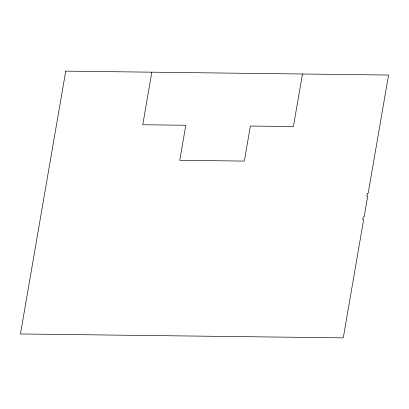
<?xml version="1.0" encoding="UTF-8"?>
<svg xmlns="http://www.w3.org/2000/svg" width="409" height="409" viewBox="0 0 409 409"><rect width="100%" height="100%" fill="white"/><g stroke="black" fill="none" stroke-linecap="round" stroke-linejoin="round"><path stroke-width="0.61" d="M151.816 72.178L142.761 124.745L185.804 125.261L179.766 160.308L244.326 161.085L250.364 126.044L293.406 126.56L302.466 73.998M65.731 71.14L20.45 333.964L343.269 337.86L363.647 219.587L362.783 219.577L363.238 216.949L364.097 216.959L367.722 195.937L366.858 195.926L367.313 193.299L368.172 193.309L388.55 75.036L65.731 71.14"/></g></svg>
